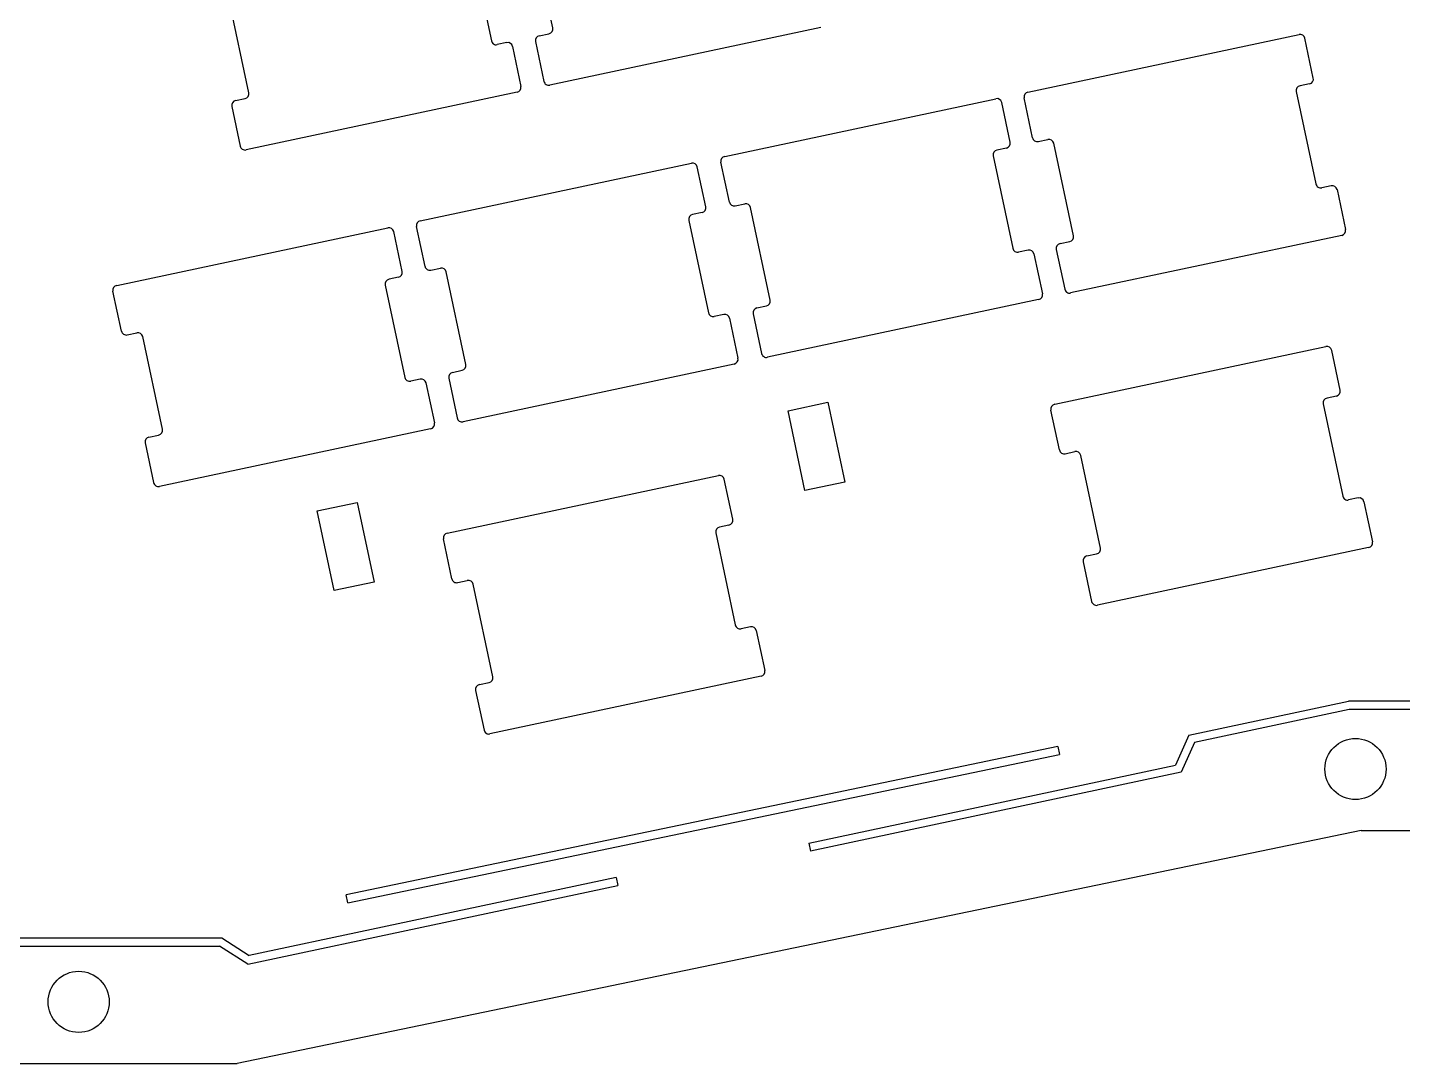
# Model space of a CAD drawing. Extents: x 7 to 394, y -192 to -46.
# Drawn here: x 183.9 to 268.3, y -191.8 to -128.3 of the extents above; entities that cross this region are included whole.
import ezdxf

# ---------------------------------------------------------------- set-up
doc = ezdxf.new("R2010")
doc.units = 0
doc.layers.add('Pcb_17aa', color=7, linetype='CONTINUOUS')

msp = doc.modelspace()

# ---------------------------------------------------------------- linework, layer by layer
at = {"layer": 'Pcb_17aa'}
for p, q in [((216.135, -128.291), (214.927, -122.612)), ((216.135, -128.291, -1.6), (214.927, -122.612, -1.6)), ((216.135, -128.291), (214.927, -122.612)), ((216.135, -128.291, -1.6), (214.927, -122.612, -1.6)), ((211.173, -123.42), (212.377, -129.084)), ((211.173, -123.42, -1.6), (212.377, -129.084, -1.6)), ((211.173, -123.42), (212.377, -129.084)), ((211.173, -123.42, -1.6), (212.377, -129.084, -1.6)), ((197.504, -132.261), (196.296, -126.582)), ((197.504, -132.261, -1.6), (196.296, -126.582, -1.6)), ((197.504, -132.261), (196.296, -126.582)), ((197.504, -132.261, -1.6), (196.296, -126.582, -1.6)), ((215.312, -128.772), (215.903, -128.647)), ((215.312, -128.772, -1.6), (215.903, -128.647, -1.6)), ((215.312, -128.772), (215.903, -128.647)), ((215.312, -128.772, -1.6), (215.903, -128.647, -1.6)), ((215.312, -128.772), (215.312, -128.772, -1.6)), ((215.312, -128.772), (215.312, -128.772, -1.6)), ((215.903, -128.647), (215.903, -128.647, -1.6)), ((215.903, -128.647), (215.903, -128.647, -1.6)), ((232.589, -128.264), (215.955, -131.799)), ((232.589, -128.264, -1.6), (215.955, -131.799, -1.6)), ((232.589, -128.264), (215.955, -131.799)), ((232.589, -128.264, -1.6), (215.955, -131.799, -1.6)), ((216.135, -128.291), (216.135, -128.291, -1.6)), ((216.135, -128.291), (216.135, -128.291, -1.6)), ((232.589, -128.264), (232.589, -128.264, -1.6)), ((232.589, -128.264), (232.589, -128.264, -1.6)), ((245.277, -132.22), (261.91, -128.685)), ((245.277, -132.22, -1.6), (261.91, -128.685, -1.6)), ((245.277, -132.22), (261.91, -128.685)), ((245.277, -132.22, -1.6), (261.91, -128.685, -1.6)), ((261.91, -128.685), (261.91, -128.685, -1.6)), ((261.91, -128.685), (261.91, -128.685, -1.6)), ((262.266, -128.916), (262.266, -128.916, -1.6)), ((262.788, -131.36), (262.266, -128.916)), ((262.788, -131.36, -1.6), (262.266, -128.916, -1.6)), ((262.266, -128.916), (262.266, -128.916, -1.6)), ((262.788, -131.36), (262.266, -128.916)), ((262.788, -131.36, -1.6), (262.266, -128.916, -1.6)), ((212.377, -129.084), (212.377, -129.084, -1.6)), ((212.377, -129.084), (212.377, -129.084, -1.6)), ((213.317, -129.193), (212.733, -129.315)), ((213.317, -129.193, -1.6), (212.733, -129.315, -1.6)), ((213.317, -129.193), (212.733, -129.315)), ((213.317, -129.193, -1.6), (212.733, -129.315, -1.6)), ((212.733, -129.315), (212.733, -129.315, -1.6)), ((212.733, -129.315), (212.733, -129.315, -1.6)), ((213.317, -129.193), (213.317, -129.193, -1.6)), ((213.317, -129.193), (213.317, -129.193, -1.6)), ((213.673, -129.425), (213.673, -129.425, -1.6)), ((213.673, -129.425), (213.673, -129.425, -1.6)), ((213.673, -129.425), (214.189, -131.878)), ((213.673, -129.425, -1.6), (214.189, -131.878, -1.6)), ((213.673, -129.425), (214.189, -131.878)), ((213.673, -129.425, -1.6), (214.189, -131.878, -1.6)), ((215.081, -129.128), (215.081, -129.128, -1.6)), ((215.081, -129.128), (215.6, -131.568)), ((215.081, -129.128, -1.6), (215.6, -131.568, -1.6)), ((215.081, -129.128), (215.081, -129.128, -1.6)), ((215.081, -129.128), (215.6, -131.568)), ((215.081, -129.128, -1.6), (215.6, -131.568, -1.6)), ((262.788, -131.36), (262.788, -131.36, -1.6)), ((262.788, -131.36), (262.788, -131.36, -1.6)), ((213.958, -132.234), (197.325, -135.769)), ((213.958, -132.234, -1.6), (197.325, -135.769, -1.6)), ((213.958, -132.234), (197.325, -135.769)), ((213.958, -132.234, -1.6), (197.325, -135.769, -1.6)), ((197.504, -132.261), (197.504, -132.261, -1.6)), ((197.504, -132.261), (197.504, -132.261, -1.6)), ((213.958, -132.234), (213.958, -132.234, -1.6)), ((213.958, -132.234), (213.958, -132.234, -1.6)), ((214.189, -131.878), (214.189, -131.878, -1.6)), ((214.189, -131.878), (214.189, -131.878, -1.6)), ((215.6, -131.568), (215.6, -131.568, -1.6)), ((215.6, -131.568), (215.6, -131.568, -1.6)), ((215.955, -131.799), (215.955, -131.799, -1.6)), ((215.955, -131.799), (215.955, -131.799, -1.6)), ((245.277, -132.22), (245.277, -132.22, -1.6)), ((245.277, -132.22), (245.277, -132.22, -1.6)), ((261.745, -132.195), (261.745, -132.195, -1.6)), ((261.745, -132.195), (261.745, -132.195, -1.6)), ((261.745, -132.195), (262.949, -137.859)), ((261.745, -132.195, -1.6), (262.949, -137.859, -1.6)), ((261.745, -132.195), (262.949, -137.859)), ((261.745, -132.195, -1.6), (262.949, -137.859, -1.6)), ((262.557, -131.715), (261.976, -131.839)), ((262.557, -131.715, -1.6), (261.976, -131.839, -1.6)), ((262.557, -131.715), (261.976, -131.839)), ((262.557, -131.715, -1.6), (261.976, -131.839, -1.6)), ((261.976, -131.839), (261.976, -131.839, -1.6)), ((261.976, -131.839), (261.976, -131.839, -1.6)), ((262.557, -131.715), (262.557, -131.715, -1.6)), ((262.557, -131.715), (262.557, -131.715, -1.6)), ((196.45, -133.098), (196.45, -133.098, -1.6)), ((196.45, -133.098), (196.969, -135.538)), ((196.45, -133.098, -1.6), (196.969, -135.538, -1.6)), ((196.45, -133.098), (196.45, -133.098, -1.6)), ((196.45, -133.098), (196.969, -135.538)), ((196.45, -133.098, -1.6), (196.969, -135.538, -1.6)), ((196.681, -132.742), (197.273, -132.617)), ((196.681, -132.742, -1.6), (197.273, -132.617, -1.6)), ((196.681, -132.742), (197.273, -132.617)), ((196.681, -132.742, -1.6), (197.273, -132.617, -1.6)), ((196.681, -132.742), (196.681, -132.742, -1.6)), ((196.681, -132.742), (196.681, -132.742, -1.6)), ((197.273, -132.617), (197.273, -132.617, -1.6)), ((197.273, -132.617), (197.273, -132.617, -1.6)), ((226.684, -136.164), (243.317, -132.628)), ((226.684, -136.164, -1.6), (243.317, -132.628, -1.6)), ((226.684, -136.164), (243.317, -132.628)), ((226.684, -136.164, -1.6), (243.317, -132.628, -1.6)), ((243.317, -132.628), (243.317, -132.628, -1.6)), ((243.317, -132.628), (243.317, -132.628, -1.6)), ((243.673, -132.859), (243.673, -132.859, -1.6)), ((244.195, -135.303), (243.673, -132.859)), ((244.195, -135.303, -1.6), (243.673, -132.859, -1.6)), ((243.673, -132.859), (243.673, -132.859, -1.6)), ((244.195, -135.303), (243.673, -132.859)), ((244.195, -135.303, -1.6), (243.673, -132.859, -1.6)), ((245.046, -132.576), (245.046, -132.576, -1.6)), ((245.046, -132.576), (245.046, -132.576, -1.6)), ((245.565, -135.02), (245.046, -132.576)), ((245.565, -135.02, -1.6), (245.046, -132.576, -1.6)), ((245.565, -135.02), (245.046, -132.576)), ((245.565, -135.02, -1.6), (245.046, -132.576, -1.6)), ((196.969, -135.538), (196.969, -135.538, -1.6)), ((196.969, -135.538), (196.969, -135.538, -1.6)), ((197.325, -135.769), (197.325, -135.769, -1.6)), ((197.325, -135.769), (197.325, -135.769, -1.6)), ((243.964, -135.659), (243.383, -135.782)), ((243.964, -135.659, -1.6), (243.383, -135.782, -1.6)), ((243.964, -135.659), (243.383, -135.782)), ((243.964, -135.659, -1.6), (243.383, -135.782, -1.6)), ((243.964, -135.659), (243.964, -135.659, -1.6)), ((243.964, -135.659), (243.964, -135.659, -1.6)), ((244.195, -135.303), (244.195, -135.303, -1.6)), ((244.195, -135.303), (244.195, -135.303, -1.6)), ((245.565, -135.02), (245.565, -135.02, -1.6)), ((245.565, -135.02), (245.565, -135.02, -1.6)), ((245.921, -135.252), (246.512, -135.125)), ((245.921, -135.252, -1.6), (246.512, -135.125, -1.6)), ((245.921, -135.252), (246.512, -135.125)), ((245.921, -135.252, -1.6), (246.512, -135.125, -1.6)), ((245.921, -135.252), (245.921, -135.252, -1.6)), ((245.921, -135.252), (245.921, -135.252, -1.6)), ((246.512, -135.125), (246.512, -135.125, -1.6)), ((246.512, -135.125), (246.512, -135.125, -1.6)), ((246.868, -135.356), (246.868, -135.356, -1.6)), ((246.868, -135.356), (246.868, -135.356, -1.6)), ((248.075, -141.035), (246.868, -135.356)), ((248.075, -141.035, -1.6), (246.868, -135.356, -1.6)), ((248.075, -141.035), (246.868, -135.356)), ((248.075, -141.035, -1.6), (246.868, -135.356, -1.6)), ((208.015, -140.113), (224.648, -136.578)), ((208.015, -140.113, -1.6), (224.648, -136.578, -1.6)), ((208.015, -140.113), (224.648, -136.578)), ((208.015, -140.113, -1.6), (224.648, -136.578, -1.6)), ((224.648, -136.578), (224.648, -136.578, -1.6)), ((224.648, -136.578), (224.648, -136.578, -1.6)), ((226.453, -136.519), (226.453, -136.519, -1.6)), ((226.453, -136.519), (226.453, -136.519, -1.6)), ((226.973, -138.964), (226.453, -136.519)), ((226.973, -138.964, -1.6), (226.453, -136.519, -1.6)), ((226.973, -138.964), (226.453, -136.519)), ((226.973, -138.964, -1.6), (226.453, -136.519, -1.6)), ((226.684, -136.164), (226.684, -136.164, -1.6)), ((226.684, -136.164), (226.684, -136.164, -1.6)), ((243.152, -136.138), (243.152, -136.138, -1.6)), ((243.152, -136.138), (243.152, -136.138, -1.6)), ((243.152, -136.138), (244.356, -141.802)), ((243.152, -136.138, -1.6), (244.356, -141.802, -1.6)), ((243.152, -136.138), (244.356, -141.802)), ((243.152, -136.138, -1.6), (244.356, -141.802, -1.6)), ((243.383, -135.782), (243.383, -135.782, -1.6)), ((243.383, -135.782), (243.383, -135.782, -1.6)), ((225.004, -136.809), (225.004, -136.809, -1.6)), ((225.526, -139.253), (225.004, -136.809)), ((225.526, -139.253, -1.6), (225.004, -136.809, -1.6)), ((225.004, -136.809), (225.004, -136.809, -1.6)), ((225.526, -139.253), (225.004, -136.809)), ((225.526, -139.253, -1.6), (225.004, -136.809, -1.6)), ((262.949, -137.859), (262.949, -137.859, -1.6)), ((262.949, -137.859), (262.949, -137.859, -1.6)), ((263.888, -137.968), (263.304, -138.09)), ((263.888, -137.968, -1.6), (263.304, -138.09, -1.6)), ((263.888, -137.968), (263.304, -138.09)), ((263.888, -137.968, -1.6), (263.304, -138.09, -1.6)), ((263.304, -138.09), (263.304, -138.09, -1.6)), ((263.304, -138.09), (263.304, -138.09, -1.6)), ((263.888, -137.968), (263.888, -137.968, -1.6)), ((263.888, -137.968), (263.888, -137.968, -1.6)), ((264.244, -138.199), (264.244, -138.199, -1.6)), ((264.244, -138.199), (264.244, -138.199, -1.6)), ((264.244, -138.199), (264.761, -140.652)), ((264.244, -138.199, -1.6), (264.761, -140.652, -1.6)), ((264.244, -138.199), (264.761, -140.652)), ((264.244, -138.199, -1.6), (264.761, -140.652, -1.6)), ((226.973, -138.964), (226.973, -138.964, -1.6)), ((226.973, -138.964), (226.973, -138.964, -1.6)), ((227.328, -139.195), (227.919, -139.069)), ((227.328, -139.195, -1.6), (227.919, -139.069, -1.6)), ((227.328, -139.195), (227.919, -139.069)), ((227.328, -139.195, -1.6), (227.919, -139.069, -1.6)), ((227.919, -139.069), (227.919, -139.069, -1.6)), ((227.919, -139.069), (227.919, -139.069, -1.6)), ((225.295, -139.609), (224.714, -139.732)), ((225.295, -139.609, -1.6), (224.714, -139.732, -1.6)), ((225.295, -139.609), (224.714, -139.732)), ((225.295, -139.609, -1.6), (224.714, -139.732, -1.6)), ((224.714, -139.732), (224.714, -139.732, -1.6)), ((224.714, -139.732), (224.714, -139.732, -1.6)), ((225.295, -139.609), (225.295, -139.609, -1.6)), ((225.295, -139.609), (225.295, -139.609, -1.6)), ((225.526, -139.253), (225.526, -139.253, -1.6)), ((225.526, -139.253), (225.526, -139.253, -1.6)), ((227.328, -139.195), (227.328, -139.195, -1.6)), ((227.328, -139.195), (227.328, -139.195, -1.6)), ((228.275, -139.3), (228.275, -139.3, -1.6)), ((228.275, -139.3), (228.275, -139.3, -1.6)), ((229.482, -144.979), (228.275, -139.3)), ((229.482, -144.979, -1.6), (228.275, -139.3, -1.6)), ((229.482, -144.979), (228.275, -139.3)), ((229.482, -144.979, -1.6), (228.275, -139.3, -1.6)), ((189.397, -144.081), (206.03, -140.545)), ((189.397, -144.081, -1.6), (206.03, -140.545, -1.6)), ((189.397, -144.081), (206.03, -140.545)), ((189.397, -144.081, -1.6), (206.03, -140.545, -1.6)), ((206.03, -140.545), (206.03, -140.545, -1.6)), ((206.03, -140.545), (206.03, -140.545, -1.6)), ((206.386, -140.776), (206.386, -140.776, -1.6)), ((206.908, -143.22), (206.386, -140.776)), ((206.908, -143.22, -1.6), (206.386, -140.776, -1.6)), ((206.386, -140.776), (206.386, -140.776, -1.6)), ((206.908, -143.22), (206.386, -140.776)), ((206.908, -143.22, -1.6), (206.386, -140.776, -1.6)), ((207.784, -140.469), (207.784, -140.469, -1.6)), ((207.784, -140.469), (207.784, -140.469, -1.6)), ((208.304, -142.913), (207.784, -140.469)), ((208.304, -142.913, -1.6), (207.784, -140.469, -1.6)), ((208.304, -142.913), (207.784, -140.469)), ((208.304, -142.913, -1.6), (207.784, -140.469, -1.6)), ((208.015, -140.113), (208.015, -140.113, -1.6)), ((208.015, -140.113), (208.015, -140.113, -1.6)), ((224.483, -140.088), (224.483, -140.088, -1.6)), ((224.483, -140.088), (224.483, -140.088, -1.6)), ((224.483, -140.088), (225.687, -145.752)), ((224.483, -140.088, -1.6), (225.687, -145.752, -1.6)), ((224.483, -140.088), (225.687, -145.752)), ((224.483, -140.088, -1.6), (225.687, -145.752, -1.6)), ((264.761, -140.652), (264.761, -140.652, -1.6)), ((264.761, -140.652), (264.761, -140.652, -1.6)), ((247.253, -141.517), (247.844, -141.391)), ((247.253, -141.517, -1.6), (247.844, -141.391, -1.6)), ((247.253, -141.517), (247.844, -141.391)), ((247.253, -141.517, -1.6), (247.844, -141.391, -1.6)), ((247.253, -141.517), (247.253, -141.517, -1.6)), ((247.253, -141.517), (247.253, -141.517, -1.6)), ((247.844, -141.391), (247.844, -141.391, -1.6)), ((247.844, -141.391), (247.844, -141.391, -1.6)), ((264.53, -141.008), (247.896, -144.543)), ((264.53, -141.008, -1.6), (247.896, -144.543, -1.6)), ((264.53, -141.008), (247.896, -144.543)), ((264.53, -141.008, -1.6), (247.896, -144.543, -1.6)), ((248.075, -141.035), (248.075, -141.035, -1.6)), ((248.075, -141.035), (248.075, -141.035, -1.6)), ((264.53, -141.008), (264.53, -141.008, -1.6)), ((264.53, -141.008), (264.53, -141.008, -1.6)), ((244.356, -141.802), (244.356, -141.802, -1.6)), ((244.356, -141.802), (244.356, -141.802, -1.6)), ((245.296, -141.911), (244.712, -142.033)), ((245.296, -141.911, -1.6), (244.712, -142.033, -1.6)), ((245.296, -141.911), (244.712, -142.033)), ((245.296, -141.911, -1.6), (244.712, -142.033, -1.6)), ((244.712, -142.033), (244.712, -142.033, -1.6)), ((244.712, -142.033), (244.712, -142.033, -1.6)), ((245.296, -141.911), (245.296, -141.911, -1.6)), ((245.296, -141.911), (245.296, -141.911, -1.6)), ((245.651, -142.142), (245.651, -142.142, -1.6)), ((245.651, -142.142), (245.651, -142.142, -1.6)), ((245.651, -142.142), (246.168, -144.596)), ((245.651, -142.142, -1.6), (246.168, -144.596, -1.6)), ((245.651, -142.142), (246.168, -144.596)), ((245.651, -142.142, -1.6), (246.168, -144.596, -1.6)), ((247.022, -141.873), (247.022, -141.873, -1.6)), ((247.022, -141.873), (247.54, -144.312)), ((247.022, -141.873, -1.6), (247.54, -144.312, -1.6)), ((247.022, -141.873), (247.022, -141.873, -1.6)), ((247.022, -141.873), (247.54, -144.312)), ((247.022, -141.873, -1.6), (247.54, -144.312, -1.6)), ((206.908, -143.22), (206.908, -143.22, -1.6)), ((206.908, -143.22), (206.908, -143.22, -1.6)), ((208.304, -142.913), (208.304, -142.913, -1.6)), ((208.304, -142.913), (208.304, -142.913, -1.6)), ((208.659, -143.145), (209.25, -143.018)), ((208.659, -143.145, -1.6), (209.25, -143.018, -1.6)), ((208.659, -143.145), (209.25, -143.018)), ((208.659, -143.145, -1.6), (209.25, -143.018, -1.6)), ((208.659, -143.145), (208.659, -143.145, -1.6)), ((208.659, -143.145), (208.659, -143.145, -1.6)), ((209.25, -143.018), (209.25, -143.018, -1.6)), ((209.25, -143.018), (209.25, -143.018, -1.6)), ((209.606, -143.25), (209.606, -143.25, -1.6)), ((209.606, -143.25), (209.606, -143.25, -1.6)), ((210.813, -148.928), (209.606, -143.25)), ((210.813, -148.928, -1.6), (209.606, -143.25, -1.6)), ((210.813, -148.928), (209.606, -143.25)), ((210.813, -148.928, -1.6), (209.606, -143.25, -1.6)), ((189.397, -144.081), (189.397, -144.081, -1.6)), ((189.397, -144.081), (189.397, -144.081, -1.6)), ((205.865, -144.055), (205.865, -144.055, -1.6)), ((205.865, -144.055), (205.865, -144.055, -1.6)), ((205.865, -144.055), (207.069, -149.719)), ((205.865, -144.055, -1.6), (207.069, -149.719, -1.6)), ((205.865, -144.055), (207.069, -149.719)), ((205.865, -144.055, -1.6), (207.069, -149.719, -1.6)), ((206.677, -143.576), (206.096, -143.699)), ((206.677, -143.576, -1.6), (206.096, -143.699, -1.6)), ((206.677, -143.576), (206.096, -143.699)), ((206.677, -143.576, -1.6), (206.096, -143.699, -1.6)), ((206.096, -143.699), (206.096, -143.699, -1.6)), ((206.096, -143.699), (206.096, -143.699, -1.6)), ((206.677, -143.576), (206.677, -143.576, -1.6)), ((206.677, -143.576), (206.677, -143.576, -1.6)), ((189.166, -144.437), (189.166, -144.437, -1.6)), ((189.166, -144.437), (189.166, -144.437, -1.6)), ((189.685, -146.881), (189.166, -144.437)), ((189.685, -146.881, -1.6), (189.166, -144.437, -1.6)), ((189.685, -146.881), (189.166, -144.437)), ((189.685, -146.881, -1.6), (189.166, -144.437, -1.6)), ((245.937, -144.951), (229.303, -148.487)), ((245.937, -144.951, -1.6), (229.303, -148.487, -1.6)), ((245.937, -144.951), (229.303, -148.487)), ((245.937, -144.951, -1.6), (229.303, -148.487, -1.6)), ((229.482, -144.979), (229.482, -144.979, -1.6)), ((229.482, -144.979), (229.482, -144.979, -1.6)), ((245.937, -144.951), (245.937, -144.951, -1.6)), ((245.937, -144.951), (245.937, -144.951, -1.6)), ((246.168, -144.596), (246.168, -144.596, -1.6)), ((246.168, -144.596), (246.168, -144.596, -1.6)), ((247.54, -144.312), (247.54, -144.312, -1.6)), ((247.54, -144.312), (247.54, -144.312, -1.6)), ((247.896, -144.543), (247.896, -144.543, -1.6)), ((247.896, -144.543), (247.896, -144.543, -1.6)), ((225.687, -145.752), (225.687, -145.752, -1.6)), ((225.687, -145.752), (225.687, -145.752, -1.6)), ((226.627, -145.861), (226.043, -145.983)), ((226.627, -145.861, -1.6), (226.043, -145.983, -1.6)), ((226.627, -145.861), (226.043, -145.983)), ((226.627, -145.861, -1.6), (226.043, -145.983, -1.6)), ((226.627, -145.861), (226.627, -145.861, -1.6)), ((226.627, -145.861), (226.627, -145.861, -1.6)), ((228.429, -145.816), (228.429, -145.816, -1.6)), ((228.429, -145.816), (228.947, -148.256)), ((228.429, -145.816, -1.6), (228.947, -148.256, -1.6)), ((228.429, -145.816), (228.429, -145.816, -1.6)), ((228.429, -145.816), (228.947, -148.256)), ((228.429, -145.816, -1.6), (228.947, -148.256, -1.6)), ((228.66, -145.46), (229.251, -145.335)), ((228.66, -145.46, -1.6), (229.251, -145.335, -1.6)), ((228.66, -145.46), (229.251, -145.335)), ((228.66, -145.46, -1.6), (229.251, -145.335, -1.6)), ((228.66, -145.46), (228.66, -145.46, -1.6)), ((228.66, -145.46), (228.66, -145.46, -1.6)), ((229.251, -145.335), (229.251, -145.335, -1.6)), ((229.251, -145.335), (229.251, -145.335, -1.6)), ((226.043, -145.983), (226.043, -145.983, -1.6)), ((226.043, -145.983), (226.043, -145.983, -1.6)), ((226.982, -146.092), (226.982, -146.092, -1.6)), ((226.982, -146.092), (226.982, -146.092, -1.6)), ((226.982, -146.092), (227.499, -148.545)), ((226.982, -146.092, -1.6), (227.499, -148.545, -1.6)), ((226.982, -146.092), (227.499, -148.545)), ((226.982, -146.092, -1.6), (227.499, -148.545, -1.6)), ((189.685, -146.881), (189.685, -146.881, -1.6)), ((189.685, -146.881), (189.685, -146.881, -1.6)), ((190.041, -147.112), (190.632, -146.986)), ((190.041, -147.112, -1.6), (190.632, -146.986, -1.6)), ((190.041, -147.112), (190.632, -146.986)), ((190.041, -147.112, -1.6), (190.632, -146.986, -1.6)), ((190.041, -147.112), (190.041, -147.112, -1.6)), ((190.041, -147.112), (190.041, -147.112, -1.6)), ((190.632, -146.986), (190.632, -146.986, -1.6)), ((190.632, -146.986), (190.632, -146.986, -1.6)), ((190.988, -147.217), (190.988, -147.217, -1.6)), ((190.988, -147.217), (190.988, -147.217, -1.6)), ((192.195, -152.896), (190.988, -147.217)), ((192.195, -152.896, -1.6), (190.988, -147.217, -1.6)), ((192.195, -152.896), (190.988, -147.217)), ((192.195, -152.896, -1.6), (190.988, -147.217, -1.6)), ((228.947, -148.256), (228.947, -148.256, -1.6)), ((228.947, -148.256), (228.947, -148.256, -1.6)), ((246.928, -151.365), (263.561, -147.83)), ((246.928, -151.365, -1.6), (263.561, -147.83, -1.6)), ((246.928, -151.365), (263.561, -147.83)), ((246.928, -151.365, -1.6), (263.561, -147.83, -1.6)), ((263.561, -147.83), (263.561, -147.83, -1.6)), ((263.561, -147.83), (263.561, -147.83, -1.6)), ((263.917, -148.061), (263.917, -148.061, -1.6)), ((264.439, -150.505), (263.917, -148.061)), ((264.439, -150.505, -1.6), (263.917, -148.061, -1.6)), ((263.917, -148.061), (263.917, -148.061, -1.6)), ((264.439, -150.505), (263.917, -148.061)), ((264.439, -150.505, -1.6), (263.917, -148.061, -1.6)), ((227.268, -148.901), (210.634, -152.436)), ((227.268, -148.901, -1.6), (210.634, -152.436, -1.6)), ((227.268, -148.901), (210.634, -152.436)), ((227.268, -148.901, -1.6), (210.634, -152.436, -1.6)), ((210.813, -148.928), (210.813, -148.928, -1.6)), ((210.813, -148.928), (210.813, -148.928, -1.6)), ((227.268, -148.901), (227.268, -148.901, -1.6)), ((227.268, -148.901), (227.268, -148.901, -1.6)), ((227.499, -148.545), (227.499, -148.545, -1.6)), ((227.499, -148.545), (227.499, -148.545, -1.6)), ((229.303, -148.487), (229.303, -148.487, -1.6)), ((229.303, -148.487), (229.303, -148.487, -1.6)), ((207.069, -149.719), (207.069, -149.719, -1.6)), ((207.069, -149.719), (207.069, -149.719, -1.6)), ((208.008, -149.828), (207.424, -149.95)), ((208.008, -149.828, -1.6), (207.424, -149.95, -1.6)), ((208.008, -149.828), (207.424, -149.95)), ((208.008, -149.828, -1.6), (207.424, -149.95, -1.6)), ((207.424, -149.95), (207.424, -149.95, -1.6)), ((207.424, -149.95), (207.424, -149.95, -1.6)), ((208.008, -149.828), (208.008, -149.828, -1.6)), ((208.008, -149.828), (208.008, -149.828, -1.6)), ((208.364, -150.059), (208.364, -150.059, -1.6)), ((208.364, -150.059), (208.364, -150.059, -1.6)), ((208.364, -150.059), (208.881, -152.513)), ((208.364, -150.059, -1.6), (208.881, -152.513, -1.6)), ((208.364, -150.059), (208.881, -152.513)), ((208.364, -150.059, -1.6), (208.881, -152.513, -1.6)), ((209.76, -149.766), (209.76, -149.766, -1.6)), ((209.76, -149.766), (210.278, -152.205)), ((209.76, -149.766, -1.6), (210.278, -152.205, -1.6)), ((209.76, -149.766), (209.76, -149.766, -1.6)), ((209.76, -149.766), (210.278, -152.205)), ((209.76, -149.766, -1.6), (210.278, -152.205, -1.6)), ((209.991, -149.41), (210.582, -149.284)), ((209.991, -149.41, -1.6), (210.582, -149.284, -1.6)), ((209.991, -149.41), (210.582, -149.284)), ((209.991, -149.41, -1.6), (210.582, -149.284, -1.6)), ((209.991, -149.41), (209.991, -149.41, -1.6)), ((209.991, -149.41), (209.991, -149.41, -1.6)), ((210.582, -149.284), (210.582, -149.284, -1.6)), ((210.582, -149.284), (210.582, -149.284, -1.6)), ((264.208, -150.861), (263.627, -150.984)), ((264.208, -150.861, -1.6), (263.627, -150.984, -1.6)), ((264.208, -150.861), (263.627, -150.984)), ((264.208, -150.861, -1.6), (263.627, -150.984, -1.6)), ((264.208, -150.861), (264.208, -150.861, -1.6)), ((264.208, -150.861), (264.208, -150.861, -1.6)), ((264.439, -150.505), (264.439, -150.505, -1.6)), ((264.439, -150.505), (264.439, -150.505, -1.6)), ((230.568, -151.765), (233.016, -151.244)), ((230.568, -151.765, -1.6), (233.016, -151.244, -1.6)), ((230.568, -151.765), (233.016, -151.244)), ((230.568, -151.765, -1.6), (233.016, -151.244, -1.6)), ((230.568, -151.765), (230.568, -151.765, -1.6)), ((230.568, -151.765), (230.568, -151.765, -1.6)), ((231.608, -156.655), (230.568, -151.765)), ((231.608, -156.655, -1.6), (230.568, -151.765, -1.6)), ((231.608, -156.655), (230.568, -151.765)), ((231.608, -156.655, -1.6), (230.568, -151.765, -1.6)), ((233.016, -151.244), (233.016, -151.244, -1.6)), ((233.016, -151.244), (234.055, -156.135)), ((233.016, -151.244, -1.6), (234.055, -156.135, -1.6)), ((233.016, -151.244), (233.016, -151.244, -1.6)), ((233.016, -151.244), (234.055, -156.135)), ((233.016, -151.244, -1.6), (234.055, -156.135, -1.6)), ((246.697, -151.721), (246.697, -151.721, -1.6)), ((246.697, -151.721), (246.697, -151.721, -1.6)), ((247.216, -154.166), (246.697, -151.721)), ((247.216, -154.166, -1.6), (246.697, -151.721, -1.6)), ((247.216, -154.166), (246.697, -151.721)), ((247.216, -154.166, -1.6), (246.697, -151.721, -1.6)), ((246.928, -151.365), (246.928, -151.365, -1.6)), ((246.928, -151.365), (246.928, -151.365, -1.6)), ((263.396, -151.34), (263.396, -151.34, -1.6)), ((263.396, -151.34), (263.396, -151.34, -1.6)), ((263.396, -151.34), (264.6, -157.004)), ((263.396, -151.34, -1.6), (264.6, -157.004, -1.6)), ((263.396, -151.34), (264.6, -157.004)), ((263.396, -151.34, -1.6), (264.6, -157.004, -1.6)), ((263.627, -150.984), (263.627, -150.984, -1.6)), ((263.627, -150.984), (263.627, -150.984, -1.6)), ((208.881, -152.513), (208.881, -152.513, -1.6)), ((208.881, -152.513), (208.881, -152.513, -1.6)), ((210.278, -152.205), (210.278, -152.205, -1.6)), ((210.278, -152.205), (210.278, -152.205, -1.6)), ((210.634, -152.436), (210.634, -152.436, -1.6)), ((210.634, -152.436), (210.634, -152.436, -1.6)), ((191.373, -153.377), (191.964, -153.252)), ((191.373, -153.377, -1.6), (191.964, -153.252, -1.6)), ((191.373, -153.377), (191.964, -153.252)), ((191.373, -153.377, -1.6), (191.964, -153.252, -1.6)), ((191.373, -153.377), (191.373, -153.377, -1.6)), ((191.373, -153.377), (191.373, -153.377, -1.6)), ((191.964, -153.252), (191.964, -153.252, -1.6)), ((191.964, -153.252), (191.964, -153.252, -1.6)), ((208.65, -152.869), (192.016, -156.404)), ((208.65, -152.869, -1.6), (192.016, -156.404, -1.6)), ((208.65, -152.869), (192.016, -156.404)), ((208.65, -152.869, -1.6), (192.016, -156.404, -1.6)), ((192.195, -152.896), (192.195, -152.896, -1.6)), ((192.195, -152.896), (192.195, -152.896, -1.6)), ((208.65, -152.869), (208.65, -152.869, -1.6)), ((208.65, -152.869), (208.65, -152.869, -1.6)), ((191.142, -153.733), (191.142, -153.733, -1.6)), ((191.142, -153.733), (191.66, -156.173)), ((191.142, -153.733, -1.6), (191.66, -156.173, -1.6)), ((191.142, -153.733), (191.142, -153.733, -1.6)), ((191.142, -153.733), (191.66, -156.173)), ((191.142, -153.733, -1.6), (191.66, -156.173, -1.6)), ((247.216, -154.166), (247.216, -154.166, -1.6)), ((247.216, -154.166), (247.216, -154.166, -1.6)), ((247.572, -154.397), (248.163, -154.271)), ((247.572, -154.397, -1.6), (248.163, -154.271, -1.6)), ((247.572, -154.397), (248.163, -154.271)), ((247.572, -154.397, -1.6), (248.163, -154.271, -1.6)), ((248.163, -154.271), (248.163, -154.271, -1.6)), ((248.163, -154.271), (248.163, -154.271, -1.6)), ((247.572, -154.397), (247.572, -154.397, -1.6)), ((247.572, -154.397), (247.572, -154.397, -1.6)), ((248.519, -154.502), (248.519, -154.502, -1.6)), ((248.519, -154.502), (248.519, -154.502, -1.6)), ((249.726, -160.181), (248.519, -154.502)), ((249.726, -160.181, -1.6), (248.519, -154.502, -1.6)), ((249.726, -160.181), (248.519, -154.502)), ((249.726, -160.181, -1.6), (248.519, -154.502, -1.6)), ((209.662, -159.265), (226.295, -155.729)), ((209.662, -159.265, -1.6), (226.295, -155.729, -1.6)), ((209.662, -159.265), (226.295, -155.729)), ((209.662, -159.265, -1.6), (226.295, -155.729, -1.6)), ((226.295, -155.729), (226.295, -155.729, -1.6)), ((226.295, -155.729), (226.295, -155.729, -1.6)), ((226.651, -155.96), (226.651, -155.96, -1.6)), ((227.175, -158.414), (226.651, -155.96)), ((227.175, -158.414, -1.6), (226.651, -155.96, -1.6)), ((226.651, -155.96), (226.651, -155.96, -1.6)), ((227.175, -158.414), (226.651, -155.96)), ((227.175, -158.414, -1.6), (226.651, -155.96, -1.6)), ((191.66, -156.173), (191.66, -156.173, -1.6)), ((191.66, -156.173), (191.66, -156.173, -1.6)), ((192.016, -156.404), (192.016, -156.404, -1.6)), ((192.016, -156.404), (192.016, -156.404, -1.6)), ((234.055, -156.135), (231.608, -156.655)), ((234.055, -156.135, -1.6), (231.608, -156.655, -1.6)), ((234.055, -156.135), (231.608, -156.655)), ((234.055, -156.135, -1.6), (231.608, -156.655, -1.6)), ((231.608, -156.655), (231.608, -156.655, -1.6)), ((231.608, -156.655), (231.608, -156.655, -1.6)), ((234.055, -156.135), (234.055, -156.135, -1.6)), ((234.055, -156.135), (234.055, -156.135, -1.6)), ((201.699, -157.901), (204.146, -157.381)), ((201.699, -157.901, -1.6), (204.146, -157.381, -1.6)), ((201.699, -157.901), (204.146, -157.381)), ((201.699, -157.901, -1.6), (204.146, -157.381, -1.6)), ((204.146, -157.381), (204.146, -157.381, -1.6)), ((204.146, -157.381), (204.146, -157.381, -1.6)), ((204.146, -157.381), (205.185, -162.272)), ((204.146, -157.381, -1.6), (205.185, -162.272, -1.6)), ((204.146, -157.381), (205.185, -162.272)), ((204.146, -157.381, -1.6), (205.185, -162.272, -1.6)), ((264.6, -157.004), (264.6, -157.004, -1.6)), ((264.6, -157.004), (264.6, -157.004, -1.6)), ((265.539, -157.113), (264.955, -157.235)), ((265.539, -157.113, -1.6), (264.955, -157.235, -1.6)), ((265.539, -157.113), (264.955, -157.235)), ((265.539, -157.113, -1.6), (264.955, -157.235, -1.6)), ((264.955, -157.235), (264.955, -157.235, -1.6)), ((264.955, -157.235), (264.955, -157.235, -1.6)), ((265.539, -157.113), (265.539, -157.113, -1.6)), ((265.539, -157.113), (265.539, -157.113, -1.6)), ((265.895, -157.344), (265.895, -157.344, -1.6)), ((265.895, -157.344), (265.895, -157.344, -1.6)), ((265.895, -157.344), (266.412, -159.797)), ((265.895, -157.344, -1.6), (266.412, -159.797, -1.6)), ((265.895, -157.344), (266.412, -159.797)), ((265.895, -157.344, -1.6), (266.412, -159.797, -1.6)), ((201.699, -157.901), (201.699, -157.901, -1.6)), ((202.738, -162.792), (201.699, -157.901)), ((202.738, -162.792, -1.6), (201.699, -157.901, -1.6)), ((201.699, -157.901), (201.699, -157.901, -1.6)), ((202.738, -162.792), (201.699, -157.901)), ((202.738, -162.792, -1.6), (201.699, -157.901, -1.6)), ((227.175, -158.414), (227.175, -158.414, -1.6)), ((227.175, -158.414), (227.175, -158.414, -1.6)), ((209.662, -159.265), (209.662, -159.265, -1.6)), ((209.662, -159.265), (209.662, -159.265, -1.6)), ((226.134, -159.248), (226.134, -159.248, -1.6)), ((226.134, -159.248), (226.134, -159.248, -1.6)), ((226.134, -159.248), (227.336, -164.9)), ((226.134, -159.248, -1.6), (227.336, -164.9, -1.6)), ((226.134, -159.248), (227.336, -164.9)), ((226.134, -159.248, -1.6), (227.336, -164.9, -1.6)), ((226.944, -158.77), (226.365, -158.893)), ((226.944, -158.77, -1.6), (226.365, -158.893, -1.6)), ((226.944, -158.77), (226.365, -158.893)), ((226.944, -158.77, -1.6), (226.365, -158.893, -1.6)), ((226.365, -158.893), (226.365, -158.893, -1.6)), ((226.365, -158.893), (226.365, -158.893, -1.6)), ((226.944, -158.77), (226.944, -158.77, -1.6)), ((226.944, -158.77), (226.944, -158.77, -1.6)), ((209.431, -159.621), (209.431, -159.621, -1.6)), ((209.431, -159.621), (209.431, -159.621, -1.6)), ((209.952, -162.07), (209.431, -159.621)), ((209.952, -162.07, -1.6), (209.431, -159.621, -1.6)), ((209.952, -162.07), (209.431, -159.621)), ((209.952, -162.07, -1.6), (209.431, -159.621, -1.6)), ((266.181, -160.153), (249.547, -163.689)), ((266.181, -160.153, -1.6), (249.547, -163.689, -1.6)), ((266.181, -160.153), (249.547, -163.689)), ((266.181, -160.153, -1.6), (249.547, -163.689, -1.6)), ((249.726, -160.181), (249.726, -160.181, -1.6)), ((249.726, -160.181), (249.726, -160.181, -1.6)), ((266.181, -160.153), (266.181, -160.153, -1.6)), ((266.181, -160.153), (266.181, -160.153, -1.6)), ((266.412, -159.797), (266.412, -159.797, -1.6)), ((266.412, -159.797), (266.412, -159.797, -1.6)), ((248.673, -161.018), (248.673, -161.018, -1.6)), ((248.673, -161.018), (249.191, -163.457)), ((248.673, -161.018, -1.6), (249.191, -163.457, -1.6)), ((248.673, -161.018), (248.673, -161.018, -1.6)), ((248.673, -161.018), (249.191, -163.457)), ((248.673, -161.018, -1.6), (249.191, -163.457, -1.6)), ((248.904, -160.662), (249.495, -160.536)), ((248.904, -160.662, -1.6), (249.495, -160.536, -1.6)), ((248.904, -160.662), (249.495, -160.536)), ((248.904, -160.662, -1.6), (249.495, -160.536, -1.6)), ((248.904, -160.662), (248.904, -160.662, -1.6)), ((248.904, -160.662), (248.904, -160.662, -1.6)), ((249.495, -160.536), (249.495, -160.536, -1.6)), ((249.495, -160.536), (249.495, -160.536, -1.6)), ((205.185, -162.272), (202.738, -162.792)), ((205.185, -162.272, -1.6), (202.738, -162.792, -1.6)), ((205.185, -162.272), (202.738, -162.792)), ((205.185, -162.272, -1.6), (202.738, -162.792, -1.6)), ((205.185, -162.272), (205.185, -162.272, -1.6)), ((205.185, -162.272), (205.185, -162.272, -1.6)), ((209.952, -162.07), (209.952, -162.07, -1.6)), ((209.952, -162.07), (209.952, -162.07, -1.6)), ((210.307, -162.301), (210.898, -162.175)), ((210.307, -162.301, -1.6), (210.898, -162.175, -1.6)), ((210.307, -162.301), (210.898, -162.175)), ((210.307, -162.301, -1.6), (210.898, -162.175, -1.6)), ((210.307, -162.301), (210.307, -162.301, -1.6)), ((210.307, -162.301), (210.307, -162.301, -1.6)), ((210.898, -162.175), (210.898, -162.175, -1.6)), ((210.898, -162.175), (210.898, -162.175, -1.6)), ((211.254, -162.406), (211.254, -162.406, -1.6)), ((211.254, -162.406), (211.254, -162.406, -1.6)), ((212.461, -168.075), (211.254, -162.406)), ((212.461, -168.075, -1.6), (211.254, -162.406, -1.6)), ((212.461, -168.075), (211.254, -162.406)), ((212.461, -168.075, -1.6), (211.254, -162.406, -1.6)), ((202.738, -162.792), (202.738, -162.792, -1.6)), ((202.738, -162.792), (202.738, -162.792, -1.6)), ((249.191, -163.457), (249.191, -163.457, -1.6)), ((249.191, -163.457), (249.191, -163.457, -1.6)), ((249.547, -163.689), (249.547, -163.689, -1.6)), ((249.547, -163.689), (249.547, -163.689, -1.6)), ((227.336, -164.9), (227.336, -164.9, -1.6)), ((227.336, -164.9), (227.336, -164.9, -1.6)), ((228.265, -165.009), (227.692, -165.131)), ((228.265, -165.009, -1.6), (227.692, -165.131, -1.6)), ((228.265, -165.009), (227.692, -165.131)), ((228.265, -165.009, -1.6), (227.692, -165.131, -1.6)), ((227.692, -165.131), (227.692, -165.131, -1.6)), ((227.692, -165.131), (227.692, -165.131, -1.6)), ((228.265, -165.009), (228.265, -165.009, -1.6)), ((228.265, -165.009), (228.265, -165.009, -1.6)), ((228.621, -165.24), (228.621, -165.24, -1.6)), ((228.621, -165.24), (228.621, -165.24, -1.6)), ((228.621, -165.24), (229.145, -167.691)), ((228.621, -165.24, -1.6), (229.145, -167.691, -1.6)), ((228.621, -165.24), (229.145, -167.691)), ((228.621, -165.24, -1.6), (229.145, -167.691, -1.6)), ((229.145, -167.691), (229.145, -167.691, -1.6)), ((229.145, -167.691), (229.145, -167.691, -1.6)), ((211.636, -168.556), (212.229, -168.43)), ((211.636, -168.556, -1.6), (212.229, -168.43, -1.6)), ((211.636, -168.556), (212.229, -168.43)), ((211.636, -168.556, -1.6), (212.229, -168.43, -1.6)), ((211.636, -168.556), (211.636, -168.556, -1.6)), ((211.636, -168.556), (211.636, -168.556, -1.6)), ((212.229, -168.43), (212.229, -168.43, -1.6)), ((212.229, -168.43), (212.229, -168.43, -1.6)), ((228.914, -168.047), (212.28, -171.583)), ((228.914, -168.047, -1.6), (212.28, -171.583, -1.6)), ((228.914, -168.047), (212.28, -171.583)), ((228.914, -168.047, -1.6), (212.28, -171.583, -1.6)), ((212.461, -168.075), (212.461, -168.075, -1.6)), ((212.461, -168.075), (212.461, -168.075, -1.6)), ((228.914, -168.047), (228.914, -168.047, -1.6)), ((228.914, -168.047), (228.914, -168.047, -1.6)), ((211.405, -168.912), (211.405, -168.912, -1.6)), ((211.405, -168.912), (211.924, -171.352)), ((211.405, -168.912, -1.6), (211.924, -171.352, -1.6)), ((211.405, -168.912), (211.405, -168.912, -1.6)), ((211.405, -168.912), (211.924, -171.352)), ((211.405, -168.912, -1.6), (211.924, -171.352, -1.6)), ((255.153, -171.658), (264.935, -169.575)), ((255.153, -171.658, -1.6), (264.935, -169.575, -1.6)), ((255.153, -171.658), (264.935, -169.575)), ((255.153, -171.658, -1.6), (264.935, -169.575, -1.6)), ((264.988, -170.076), (255.504, -172.098)), ((264.988, -170.076, -1.6), (255.504, -172.098, -1.6)), ((264.988, -170.076), (255.504, -172.098)), ((264.988, -170.076, -1.6), (255.504, -172.098, -1.6)), ((264.935, -169.575), (264.935, -169.575, -1.6)), ((264.935, -169.575), (264.935, -169.575, -1.6)), ((274.935, -169.575), (264.935, -169.575)), ((274.935, -169.575, -1.6), (264.935, -169.575, -1.6)), ((274.935, -169.575), (264.935, -169.575)), ((274.935, -169.575, -1.6), (264.935, -169.575, -1.6)), ((264.988, -170.076), (264.988, -170.076, -1.6)), ((264.988, -170.076), (264.988, -170.076, -1.6)), ((274.726, -170.076), (264.988, -170.076)), ((274.726, -170.076, -1.6), (264.988, -170.076, -1.6)), ((274.726, -170.076), (264.988, -170.076)), ((274.726, -170.076, -1.6), (264.988, -170.076, -1.6)), ((211.924, -171.352), (211.924, -171.352, -1.6)), ((211.924, -171.352), (211.924, -171.352, -1.6)), ((212.28, -171.583), (212.28, -171.583, -1.6)), ((212.28, -171.583), (212.28, -171.583, -1.6)), ((255.153, -171.658), (254.34, -173.487)), ((255.153, -171.658, -1.6), (254.34, -173.487, -1.6)), ((255.153, -171.658), (254.34, -173.487)), ((255.153, -171.658, -1.6), (254.34, -173.487, -1.6)), ((255.153, -171.658), (255.153, -171.658, -1.6)), ((255.153, -171.658), (255.153, -171.658, -1.6)), ((247.119, -172.344), (203.464, -181.44)), ((247.119, -172.344, -1.6), (203.464, -181.44, -1.6)), ((247.119, -172.344), (203.464, -181.44)), ((247.119, -172.344, -1.6), (203.464, -181.44, -1.6)), ((203.568, -181.93), (247.223, -172.834)), ((203.568, -181.93, -1.6), (247.223, -172.834, -1.6)), ((203.568, -181.93), (247.223, -172.834)), ((203.568, -181.93, -1.6), (247.223, -172.834, -1.6)), ((247.119, -172.344), (247.119, -172.344, -1.6)), ((247.119, -172.344), (247.119, -172.344, -1.6)), ((247.119, -172.344), (247.223, -172.834)), ((247.119, -172.344, -1.6), (247.223, -172.834, -1.6)), ((247.119, -172.344), (247.223, -172.834)), ((247.119, -172.344, -1.6), (247.223, -172.834, -1.6)), ((247.223, -172.834), (247.223, -172.834, -1.6)), ((247.223, -172.834), (247.223, -172.834, -1.6)), ((255.504, -172.098), (254.688, -173.927)), ((255.504, -172.098, -1.6), (254.688, -173.927, -1.6)), ((255.504, -172.098), (254.688, -173.927)), ((255.504, -172.098, -1.6), (254.688, -173.927, -1.6)), ((255.504, -172.098), (255.504, -172.098, -1.6)), ((255.504, -172.098), (255.504, -172.098, -1.6)), ((231.844, -178.275), (254.34, -173.487)), ((231.844, -178.275, -1.6), (254.34, -173.487, -1.6)), ((231.844, -178.275), (254.34, -173.487)), ((231.844, -178.275, -1.6), (254.34, -173.487, -1.6)), ((254.34, -173.487), (254.34, -173.487, -1.6)), ((254.34, -173.487), (254.34, -173.487, -1.6)), ((254.688, -173.927), (231.948, -178.765)), ((254.688, -173.927, -1.6), (231.948, -178.765, -1.6)), ((254.688, -173.927), (231.948, -178.765)), ((254.688, -173.927, -1.6), (231.948, -178.765, -1.6)), ((254.688, -173.927), (254.688, -173.927, -1.6)), ((254.688, -173.927), (254.688, -173.927, -1.6)), ((267.249, -173.731), (267.249, -173.731, -1.6)), ((267.249, -173.731), (267.249, -173.731, -1.6)), ((265.73, -177.51), (196.781, -191.788)), ((265.73, -177.51, -1.6), (196.781, -191.788, -1.6)), ((265.73, -177.51), (196.781, -191.788)), ((265.73, -177.51, -1.6), (196.781, -191.788, -1.6)), ((265.73, -177.51), (265.73, -177.51, -1.6)), ((265.73, -177.51), (265.73, -177.51, -1.6)), ((265.73, -177.51), (388.648, -177.538)), ((265.73, -177.51, -1.6), (388.648, -177.538, -1.6)), ((265.73, -177.51), (388.648, -177.538)), ((265.73, -177.51, -1.6), (388.648, -177.538, -1.6)), ((231.844, -178.275), (231.844, -178.275, -1.6)), ((231.844, -178.275), (231.844, -178.275, -1.6)), ((231.844, -178.275), (231.948, -178.765)), ((231.844, -178.275, -1.6), (231.948, -178.765, -1.6)), ((231.844, -178.275), (231.948, -178.765)), ((231.844, -178.275, -1.6), (231.948, -178.765, -1.6)), ((231.948, -178.765), (231.948, -178.765, -1.6)), ((231.948, -178.765), (231.948, -178.765, -1.6)), ((220.022, -180.376), (197.526, -185.174)), ((220.022, -180.376, -1.6), (197.526, -185.174, -1.6)), ((220.022, -180.376), (197.526, -185.174)), ((220.022, -180.376, -1.6), (197.526, -185.174, -1.6)), ((220.022, -180.376), (220.022, -180.376, -1.6)), ((220.022, -180.376), (220.127, -180.866)), ((220.022, -180.376, -1.6), (220.127, -180.866, -1.6)), ((220.022, -180.376), (220.022, -180.376, -1.6)), ((220.022, -180.376), (220.127, -180.866)), ((220.022, -180.376, -1.6), (220.127, -180.866, -1.6)), ((197.429, -185.704), (220.127, -180.866)), ((197.429, -185.704, -1.6), (220.127, -180.866, -1.6)), ((197.429, -185.704), (220.127, -180.866)), ((197.429, -185.704, -1.6), (220.127, -180.866, -1.6)), ((220.127, -180.866), (220.127, -180.866, -1.6)), ((220.127, -180.866), (220.127, -180.866, -1.6)), ((203.464, -181.44), (203.464, -181.44, -1.6)), ((203.568, -181.93), (203.464, -181.44)), ((203.568, -181.93, -1.6), (203.464, -181.44, -1.6)), ((203.464, -181.44), (203.464, -181.44, -1.6)), ((203.568, -181.93), (203.464, -181.44)), ((203.568, -181.93, -1.6), (203.464, -181.44, -1.6)), ((203.568, -181.93), (203.568, -181.93, -1.6)), ((203.568, -181.93), (203.568, -181.93, -1.6)), ((178.227, -184.084), (195.847, -184.084)), ((178.227, -184.084, -1.6), (195.847, -184.084, -1.6)), ((178.227, -184.084), (195.847, -184.084)), ((178.227, -184.084, -1.6), (195.847, -184.084, -1.6)), ((178.372, -184.587), (195.707, -184.584)), ((178.372, -184.587, -1.6), (195.707, -184.584, -1.6)), ((178.372, -184.587), (195.707, -184.584)), ((178.372, -184.587, -1.6), (195.707, -184.584, -1.6)), ((195.707, -184.584), (195.707, -184.584, -1.6)), ((195.707, -184.584), (195.707, -184.584, -1.6)), ((197.429, -185.704), (195.707, -184.584)), ((197.429, -185.704, -1.6), (195.707, -184.584, -1.6)), ((197.429, -185.704), (195.707, -184.584)), ((197.429, -185.704, -1.6), (195.707, -184.584, -1.6)), ((195.847, -184.084), (195.847, -184.084, -1.6)), ((195.847, -184.084), (195.847, -184.084, -1.6)), ((195.847, -184.084), (197.526, -185.174)), ((195.847, -184.084, -1.6), (197.526, -185.174, -1.6)), ((195.847, -184.084), (197.526, -185.174)), ((195.847, -184.084, -1.6), (197.526, -185.174, -1.6)), ((197.526, -185.174), (197.526, -185.174, -1.6)), ((197.526, -185.174), (197.526, -185.174, -1.6)), ((197.429, -185.704), (197.429, -185.704, -1.6)), ((197.429, -185.704), (197.429, -185.704, -1.6)), ((188.936, -188.008), (188.936, -188.008, -1.6)), ((188.936, -188.008), (188.936, -188.008, -1.6)), ((177.008, -191.785), (196.781, -191.788)), ((177.008, -191.785, -1.6), (196.781, -191.788, -1.6)), ((177.008, -191.785), (196.781, -191.788)), ((177.008, -191.785, -1.6), (196.781, -191.788, -1.6)), ((196.781, -191.788), (196.781, -191.788, -1.6)), ((196.781, -191.788), (196.781, -191.788, -1.6))]:
    msp.add_line(p, q, dxfattribs=at)
for centre in [(265.374, -173.731), (265.374, -173.731), (265.374, -173.731), (265.374, -173.731), (187.061, -188.008), (187.061, -188.008), (187.061, -188.008), (187.061, -188.008)]:
    msp.add_circle(centre, 1.875, dxfattribs=at)
for centre, start, end in [((215.375, -129.066), 102, -168), ((215.375, -129.066, -1.6), 102, -168), ((215.375, -129.066), 102, -168), ((215.375, -129.066, -1.6), 102, -168), ((215.841, -128.353), -78, 12), ((215.841, -128.353, -1.6), -78, 12), ((215.841, -128.353), -78, 12), ((215.841, -128.353, -1.6), -78, 12), ((261.973, -128.978), 12, 102), ((261.973, -128.978, -1.6), 12, 102), ((261.973, -128.978), 12, 102), ((261.973, -128.978, -1.6), 12, 102), ((212.671, -129.022), -168, -78), ((212.671, -129.022, -1.6), -168, -78), ((212.671, -129.022), -168, -78), ((212.671, -129.022, -1.6), -168, -78), ((213.379, -129.487), 12, 102), ((213.379, -129.487, -1.6), 12, 102), ((213.379, -129.487), 12, 102), ((213.379, -129.487, -1.6), 12, 102), ((262.494, -131.422), -78, 12), ((262.494, -131.422, -1.6), -78, 12), ((262.494, -131.422), -78, 12), ((262.494, -131.422, -1.6), -78, 12), ((197.21, -132.323), -78, 12), ((197.21, -132.323, -1.6), -78, 12), ((197.21, -132.323), -78, 12), ((197.21, -132.323, -1.6), -78, 12), ((213.896, -131.94), -78, 12), ((213.896, -131.94, -1.6), -78, 12), ((213.896, -131.94), -78, 12), ((213.896, -131.94, -1.6), -78, 12), ((215.893, -131.505), -168, -78), ((215.893, -131.505, -1.6), -168, -78), ((215.893, -131.505), -168, -78), ((215.893, -131.505, -1.6), -168, -78), ((245.339, -132.514), 102, -168), ((245.339, -132.514, -1.6), 102, -168), ((245.339, -132.514), 102, -168), ((245.339, -132.514, -1.6), 102, -168), ((262.038, -132.132), 102, -168), ((262.038, -132.132, -1.6), 102, -168), ((262.038, -132.132), 102, -168), ((262.038, -132.132, -1.6), 102, -168), ((196.744, -133.036), 102, -168), ((196.744, -133.036, -1.6), 102, -168), ((196.744, -133.036), 102, -168), ((196.744, -133.036, -1.6), 102, -168), ((243.38, -132.921), 12, 102), ((243.38, -132.921, -1.6), 12, 102), ((243.38, -132.921), 12, 102), ((243.38, -132.921, -1.6), 12, 102), ((197.262, -135.475), -168, -78), ((197.262, -135.475, -1.6), -168, -78), ((197.262, -135.475), -168, -78), ((197.262, -135.475, -1.6), -168, -78), ((243.902, -135.365), -78, 12), ((243.902, -135.365, -1.6), -78, 12), ((243.902, -135.365), -78, 12), ((243.902, -135.365, -1.6), -78, 12), ((245.859, -134.958), -168, -78), ((245.859, -134.958, -1.6), -168, -78), ((245.859, -134.958), -168, -78), ((245.859, -134.958, -1.6), -168, -78), ((246.574, -135.419), 12, 102), ((246.574, -135.419, -1.6), 12, 102), ((246.574, -135.419), 12, 102), ((246.574, -135.419, -1.6), 12, 102), ((224.711, -136.871), 12, 102), ((224.711, -136.871, -1.6), 12, 102), ((224.711, -136.871), 12, 102), ((224.711, -136.871, -1.6), 12, 102), ((226.746, -136.457), 102, -168), ((226.746, -136.457, -1.6), 102, -168), ((226.746, -136.457), 102, -168), ((226.746, -136.457, -1.6), 102, -168), ((243.445, -136.076), 102, -168), ((243.445, -136.076, -1.6), 102, -168), ((243.445, -136.076), 102, -168), ((243.445, -136.076, -1.6), 102, -168), ((263.242, -137.796), -168, -78), ((263.242, -137.796, -1.6), -168, -78), ((263.242, -137.796), -168, -78), ((263.242, -137.796, -1.6), -168, -78), ((263.951, -138.261), 12, 102), ((263.951, -138.261, -1.6), 12, 102), ((263.951, -138.261), 12, 102), ((263.951, -138.261, -1.6), 12, 102), ((227.266, -138.901), -168, -78), ((227.266, -138.901, -1.6), -168, -78), ((227.266, -138.901), -168, -78), ((227.266, -138.901, -1.6), -168, -78), ((227.981, -139.362), 12, 102), ((227.981, -139.362, -1.6), 12, 102), ((227.981, -139.362), 12, 102), ((227.981, -139.362, -1.6), 12, 102), ((224.776, -140.025), 102, -168), ((224.776, -140.025, -1.6), 102, -168), ((224.776, -140.025), 102, -168), ((224.776, -140.025, -1.6), 102, -168), ((225.233, -139.315), -78, 12), ((225.233, -139.315, -1.6), -78, 12), ((225.233, -139.315), -78, 12), ((225.233, -139.315, -1.6), -78, 12), ((206.093, -140.839), 12, 102), ((206.093, -140.839, -1.6), 12, 102), ((206.093, -140.839), 12, 102), ((206.093, -140.839, -1.6), 12, 102), ((208.077, -140.407), 102, -168), ((208.077, -140.407, -1.6), 102, -168), ((208.077, -140.407), 102, -168), ((208.077, -140.407, -1.6), 102, -168), ((264.467, -140.715), -78, 12), ((264.467, -140.715, -1.6), -78, 12), ((264.467, -140.715), -78, 12), ((264.467, -140.715, -1.6), -78, 12), ((247.315, -141.81), 102, -168), ((247.315, -141.81, -1.6), 102, -168), ((247.315, -141.81), 102, -168), ((247.315, -141.81, -1.6), 102, -168), ((247.782, -141.098), -78, 12), ((247.782, -141.098, -1.6), -78, 12), ((247.782, -141.098), -78, 12), ((247.782, -141.098, -1.6), -78, 12), ((244.649, -141.74), -168, -78), ((244.649, -141.74, -1.6), -168, -78), ((244.649, -141.74), -168, -78), ((244.649, -141.74, -1.6), -168, -78), ((245.358, -142.205), 12, 102), ((245.358, -142.205, -1.6), 12, 102), ((245.358, -142.205), 12, 102), ((245.358, -142.205, -1.6), 12, 102), ((206.614, -143.283), -78, 12), ((206.614, -143.283, -1.6), -78, 12), ((206.614, -143.283), -78, 12), ((206.614, -143.283, -1.6), -78, 12), ((208.597, -142.851), -168, -78), ((208.597, -142.851, -1.6), -168, -78), ((208.597, -142.851), -168, -78), ((208.597, -142.851, -1.6), -168, -78), ((209.312, -143.312), 12, 102), ((209.312, -143.312, -1.6), 12, 102), ((209.312, -143.312), 12, 102), ((209.312, -143.312, -1.6), 12, 102), ((189.459, -144.374), 102, -168), ((189.459, -144.374, -1.6), 102, -168), ((189.459, -144.374), 102, -168), ((189.459, -144.374, -1.6), 102, -168), ((206.158, -143.993), 102, -168), ((206.158, -143.993, -1.6), 102, -168), ((206.158, -143.993), 102, -168), ((206.158, -143.993, -1.6), 102, -168), ((229.189, -145.041), -78, 12), ((229.189, -145.041, -1.6), -78, 12), ((229.189, -145.041), -78, 12), ((229.189, -145.041, -1.6), -78, 12), ((245.875, -144.658), -78, 12), ((245.875, -144.658, -1.6), -78, 12), ((245.875, -144.658), -78, 12), ((245.875, -144.658, -1.6), -78, 12), ((247.834, -144.25), -168, -78), ((247.834, -144.25, -1.6), -168, -78), ((247.834, -144.25), -168, -78), ((247.834, -144.25, -1.6), -168, -78), ((225.98, -145.689), -168, -78), ((225.98, -145.689, -1.6), -168, -78), ((225.98, -145.689), -168, -78), ((225.98, -145.689, -1.6), -168, -78), ((226.689, -146.154), 12, 102), ((226.689, -146.154, -1.6), 12, 102), ((226.689, -146.154), 12, 102), ((226.689, -146.154, -1.6), 12, 102), ((228.722, -145.754), 102, -168), ((228.722, -145.754, -1.6), 102, -168), ((228.722, -145.754), 102, -168), ((228.722, -145.754, -1.6), 102, -168), ((189.979, -146.819), -168, -78), ((189.979, -146.819, -1.6), -168, -78), ((189.979, -146.819), -168, -78), ((189.979, -146.819, -1.6), -168, -78), ((190.694, -147.279), 12, 102), ((190.694, -147.279, -1.6), 12, 102), ((190.694, -147.279), 12, 102), ((190.694, -147.279, -1.6), 12, 102), ((229.241, -148.193), -168, -78), ((229.241, -148.193, -1.6), -168, -78), ((229.241, -148.193), -168, -78), ((229.241, -148.193, -1.6), -168, -78), ((263.624, -148.123), 12, 102), ((263.624, -148.123, -1.6), 12, 102), ((263.624, -148.123), 12, 102), ((263.624, -148.123, -1.6), 12, 102), ((210.52, -148.991), -78, 12), ((210.52, -148.991, -1.6), -78, 12), ((210.52, -148.991), -78, 12), ((210.52, -148.991, -1.6), -78, 12), ((227.206, -148.608), -78, 12), ((227.206, -148.608, -1.6), -78, 12), ((227.206, -148.608), -78, 12), ((227.206, -148.608, -1.6), -78, 12), ((207.362, -149.657), -168, -78), ((207.362, -149.657, -1.6), -168, -78), ((207.362, -149.657), -168, -78), ((207.362, -149.657, -1.6), -168, -78), ((208.071, -150.122), 12, 102), ((208.071, -150.122, -1.6), 12, 102), ((208.071, -150.122), 12, 102), ((208.071, -150.122, -1.6), 12, 102), ((210.053, -149.703), 102, -168), ((210.053, -149.703, -1.6), 102, -168), ((210.053, -149.703), 102, -168), ((210.053, -149.703, -1.6), 102, -168), ((264.145, -150.567), -78, 12), ((264.145, -150.567, -1.6), -78, 12), ((264.145, -150.567), -78, 12), ((264.145, -150.567, -1.6), -78, 12), ((246.99, -151.659), 102, -168), ((246.99, -151.659, -1.6), 102, -168), ((246.99, -151.659), 102, -168), ((246.99, -151.659, -1.6), 102, -168), ((263.689, -151.277), 102, -168), ((263.689, -151.277, -1.6), 102, -168), ((263.689, -151.277), 102, -168), ((263.689, -151.277, -1.6), 102, -168), ((208.587, -152.575), -78, 12), ((208.587, -152.575, -1.6), -78, 12), ((208.587, -152.575), -78, 12), ((208.587, -152.575, -1.6), -78, 12), ((210.572, -152.143), -168, -78), ((210.572, -152.143, -1.6), -168, -78), ((210.572, -152.143), -168, -78), ((210.572, -152.143, -1.6), -168, -78), ((191.435, -153.671), 102, -168), ((191.435, -153.671, -1.6), 102, -168), ((191.435, -153.671), 102, -168), ((191.435, -153.671, -1.6), 102, -168), ((191.902, -152.958), -78, 12), ((191.902, -152.958, -1.6), -78, 12), ((191.902, -152.958), -78, 12), ((191.902, -152.958, -1.6), -78, 12), ((247.51, -154.103), -168, -78), ((247.51, -154.103, -1.6), -168, -78), ((247.51, -154.103), -168, -78), ((247.51, -154.103, -1.6), -168, -78), ((248.225, -154.564), 12, 102), ((248.225, -154.564, -1.6), 12, 102), ((248.225, -154.564), 12, 102), ((248.225, -154.564, -1.6), 12, 102), ((226.358, -156.023), 12, 102), ((226.358, -156.023, -1.6), 12, 102), ((226.358, -156.023), 12, 102), ((226.358, -156.023, -1.6), 12, 102), ((191.954, -156.11), -168, -78), ((191.954, -156.11, -1.6), -168, -78), ((191.954, -156.11), -168, -78), ((191.954, -156.11, -1.6), -168, -78), ((264.893, -156.942), -168, -78), ((264.893, -156.942, -1.6), -168, -78), ((264.893, -156.942), -168, -78), ((264.893, -156.942, -1.6), -168, -78), ((265.602, -157.407), 12, 102), ((265.602, -157.407, -1.6), 12, 102), ((265.602, -157.407), 12, 102), ((265.602, -157.407, -1.6), 12, 102), ((226.882, -158.477), -78, 12), ((226.882, -158.477, -1.6), -78, 12), ((226.882, -158.477), -78, 12), ((226.882, -158.477, -1.6), -78, 12), ((209.724, -159.558), 102, -168), ((209.724, -159.558, -1.6), 102, -168), ((209.724, -159.558), 102, -168), ((209.724, -159.558, -1.6), 102, -168), ((226.428, -159.186), 102, -168), ((226.428, -159.186, -1.6), 102, -168), ((226.428, -159.186), 102, -168), ((226.428, -159.186, -1.6), 102, -168), ((249.433, -160.243), -78, 12), ((249.433, -160.243, -1.6), -78, 12), ((249.433, -160.243), -78, 12), ((249.433, -160.243, -1.6), -78, 12), ((266.118, -159.86), -78, 12), ((266.118, -159.86, -1.6), -78, 12), ((266.118, -159.86), -78, 12), ((266.118, -159.86, -1.6), -78, 12), ((248.966, -160.956), 102, -168), ((248.966, -160.956, -1.6), 102, -168), ((248.966, -160.956), 102, -168), ((248.966, -160.956, -1.6), 102, -168), ((210.245, -162.008), -168, -78), ((210.245, -162.008, -1.6), -168, -78), ((210.245, -162.008), -168, -78), ((210.245, -162.008, -1.6), -168, -78), ((210.961, -162.469), 12, 102), ((210.961, -162.469, -1.6), 12, 102), ((210.961, -162.469), 12, 102), ((210.961, -162.469, -1.6), 12, 102), ((249.485, -163.395), -168, -78), ((249.485, -163.395, -1.6), -168, -78), ((249.485, -163.395), -168, -78), ((249.485, -163.395, -1.6), -168, -78), ((227.629, -164.838), -168, -78), ((227.629, -164.838, -1.6), -168, -78), ((227.629, -164.838), -168, -78), ((227.629, -164.838, -1.6), -168, -78), ((228.327, -165.302), 12, 102), ((228.327, -165.302, -1.6), 12, 102), ((228.327, -165.302), 12, 102), ((228.327, -165.302, -1.6), 12, 102), ((228.851, -167.754), -78, 12), ((228.851, -167.754, -1.6), -78, 12), ((228.851, -167.754), -78, 12), ((228.851, -167.754, -1.6), -78, 12), ((211.698, -168.85), 102, -168), ((211.698, -168.85, -1.6), 102, -168), ((211.698, -168.85), 102, -168), ((211.698, -168.85, -1.6), 102, -168), ((212.167, -168.137), -78, 12), ((212.167, -168.137, -1.6), -78, 12), ((212.167, -168.137), -78, 12), ((212.167, -168.137, -1.6), -78, 12), ((212.218, -171.289), -168, -78), ((212.218, -171.289, -1.6), -168, -78), ((212.218, -171.289), -168, -78), ((212.218, -171.289, -1.6), -168, -78)]:
    msp.add_arc(centre, 0.3, start, end, dxfattribs=at)

doc.saveas('drawing.dxf')
